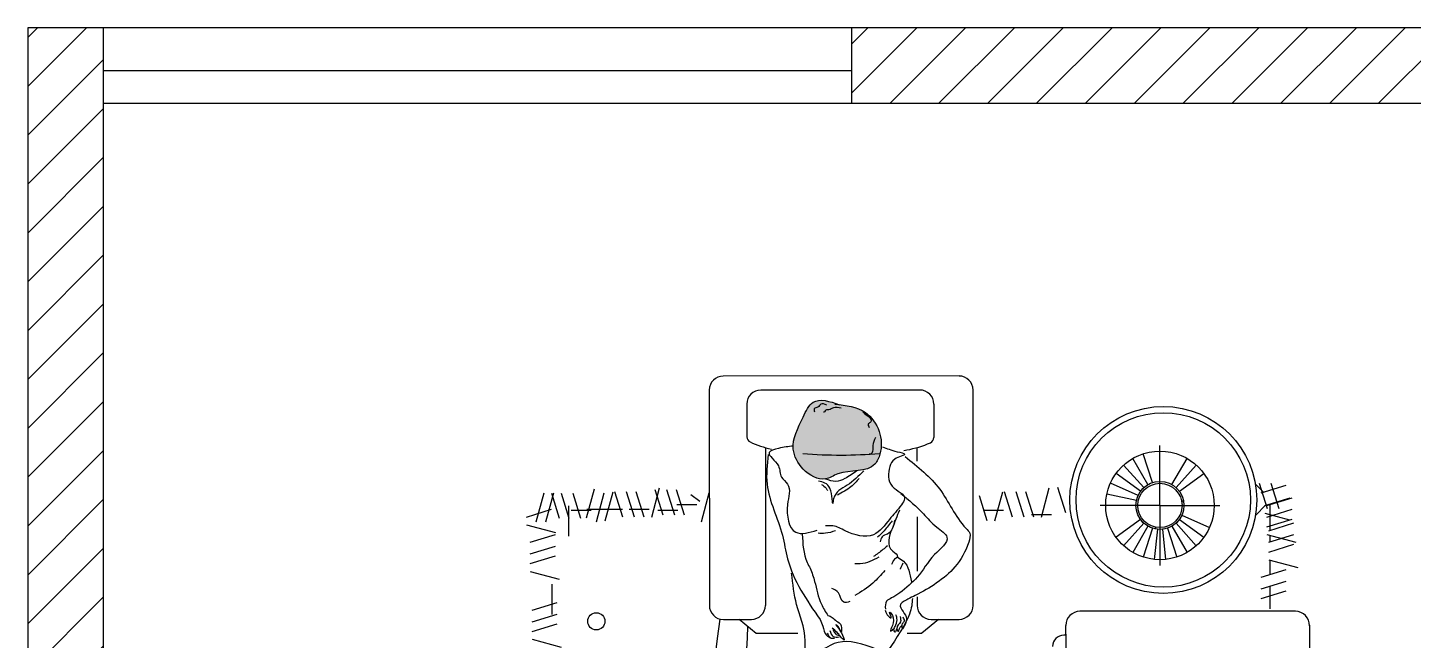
# Model space of a CAD drawing. Header units: millimetres. Extents: x -627 to 20370, y 1538 to 15679.
# Drawn here: x 18269.3 to 18689.7, y 10703.2 to 10888.9 of the extents above; entities that cross this region are included whole.
import ezdxf

# ---------------------------------------------------------------- set-up
doc = ezdxf.new("R2010")
doc.units = ezdxf.units.MM
for name, color, linetype in [('3', 3, 'Continuous'), ('8', 8, 'Continuous'), ('平面布置', 7, 'Continuous')]:
    doc.layers.add(name, color=color, linetype=linetype)
doc.layers.add('blue', color=160, linetype='Continuous', lineweight=5)
doc.layers.add('new', color=3, linetype='Continuous', lineweight=30)

# ---------------------------------------------------------------- blocks, each defined once
blk = doc.blocks.new('salon2')
at = {"layer": '3', "ltscale": 3}
h = blk.add_hatch(color=252, dxfattribs=at)
edge = h.paths.add_edge_path()
edge.add_spline(control_points=[(0.9728, -0.1242), (0.944, -0.1208), (0.892, -0.1118), (0.8453, -0.0451), (0.8427, 0.0148), (0.8746, 0.0867), (0.9566, 0.0684), (1.0236, 0.1135), (1.0872, 0.0773), (1.1269, 0), (1.0894, -0.0691), (1.0531, -0.1502), (1.0029, -0.1341), (0.9728, -0.1242)], knot_values=[11.171972, 11.171972, 11.171972, 11.171972, 83.935274, 146.390702, 207.043537, 236.474222, 338.687878, 374.142978, 438.985032, 497.846364, 587.349285, 634.808067, 704.959464, 704.959464, 704.959464, 704.959464], degree=3, periodic=0)
at = {"layer": '3', "color": 7}
for p, q in [((-0.4536, 0.5444), (-0.4534, 2.4188)), ((0.2852, 0.5719), (0.2852, 0.6283)), ((0.2854, 0.5761), (0.2854, 0.5454)), ((0.2854, 0.5751), (0.2919, 0.5751)), ((-0.4109, 0.5026), (0.2429, 0.5029)), ((-0.0225, 0.2509), (-0.0509, 0.3384)), ((-0.0076, 0.2541), (-0.0172, 0.3455)), ((0, 0.1817), (0, 0.3635)), ((0.0076, 0.2541), (0.0172, 0.3455)), ((0.0225, 0.2509), (0.0509, 0.3384)), ((-0.0487, 0.2358), (-0.1102, 0.3041)), ((-0.0364, 0.2448), (-0.0824, 0.3244)), ((0.0364, 0.2448), (0.0824, 0.3244)), ((0.0487, 0.2358), (0.1102, 0.3041)), ((-0.0589, 0.2245), (-0.1332, 0.2785)), ((0.0163, 0.2527), (0.0116, 0.2479)), ((0.0589, 0.2245), (0.1332, 0.2785)), ((-0.0665, 0.2113), (-0.1505, 0.2487)), ((0, 0.1817), (-0.1817, 0.1817)), ((-0.0662, 0.1702), (-0.0709, 0.1655)), ((0, 0.1817), (0, 0)), ((0, 0.1817), (0.1817, 0.1817)), ((1.3962, 0.1694), (1.4227, 0.15)), ((-0.0589, 0.1389), (-0.1332, 0.0849)), ((-0.0487, 0.1276), (-0.1102, 0.0593)), ((0.0487, 0.1276), (0.1102, 0.0593)), ((0.0589, 0.1389), (0.1332, 0.0849)), ((0.0665, 0.1521), (0.1505, 0.1147)), ((0.0712, 0.1666), (0.1611, 0.1475)), ((-0.0364, 0.1187), (-0.0824, 0.0391)), ((0.0225, 0.1125), (0.0509, 0.0251)), ((0.0364, 0.1187), (0.0824, 0.0391))]:
    blk.add_line(p, q, dxfattribs=at)
for centre, radius in [((-0.0101, 0.1651), 0.2835), ((0, 0.1817), 0.1647), ((0, 0.1817), 0.0728), ((0, 0.1817), 0.0672)]:
    blk.add_circle(centre, radius, dxfattribs=at)
for centre, radius, start, end in [((0.2919, 0.6091), 0.034, 270.0228, 0.0228), ((-0.4107, 0.5456), 0.0429, 178.4457, 269.7882), ((0.2429, 0.5454), 0.0425, 270.0228, 0.0228)]:
    blk.add_arc(centre, radius, start, end, dxfattribs=at)
at = {"layer": '3', "color": 252, "ltscale": 3}
for points, knots in [([(0.7511, 0.464, 0.6857), (0.752, 0.4783, 0.6857), (0.756, 0.5408, 0.6857), (0.8805, 0.6918, 0.6857), (0.8165, 0.6308, 0.6857), (0.9347, 0.5892, 0.6857), (0.9903, 0.5914, 0.6857), (1.0802, 0.6644, 0.6857), (1.071, 0.5598, 0.6857), (1.1059, 0.492, 0.6857), (1.1139, 0.42, 0.6857), (1.1176, 0.3872, 0.6857)], [0, 0, 0, 0, 42.167956, 184.846032, 188.510605, 261.118314, 357.582537, 412.070511, 453.838275, 554.467695, 638.871943, 638.871943, 638.871943, 638.871943]), ([(0.9831, 0.5438, 0.6857), (0.978, 0.5501, 0.6857), (0.9689, 0.5614, 0.6857), (0.9522, 0.5985, 0.6857), (0.9706, 0.5778, 0.6857), (0.9794, 0.5661, 0.6857), (0.989, 0.5583, 0.6857), (0.9943, 0.554, 0.6857)], [0, 0, 0, 0, 25.892768, 46.183307, 59.392839, 73.451861, 90.844376, 90.844376, 90.844376, 90.844376]), ([(0.7647, 0.466, 0.6857), (0.7696, 0.4686, 0.6857), (0.7776, 0.4728, 0.6857), (0.7926, 0.4846, 0.6857), (0.7782, 0.5047, 0.6857), (0.7635, 0.5275, 0.6857), (0.7745, 0.5454, 0.6857), (0.7807, 0.5556, 0.6857)], [0, 0, 0, 0, 14.897426, 24.638003, 44.249327, 65.81281, 94.158391, 94.158391, 94.158391, 94.158391]), ([(0.7807, 0.5556, 0.6857), (0.782, 0.5501, 0.6857), (0.784, 0.5412, 0.6857), (0.7725, 0.5317, 0.6857), (0.7769, 0.5244, 0.6857), (0.7794, 0.5203, 0.6857)], [0, 0, 0, 0, 13.770952, 22.047872, 32.93541, 32.93541, 32.93541, 32.93541]), ([(0.7886, 0.519, 0.6857), (0.7871, 0.5246, 0.6857), (0.7834, 0.5384, 0.6857), (0.8026, 0.5479, 0.6857), (0.7931, 0.5682, 0.6857), (0.7901, 0.5518, 0.6857), (0.7851, 0.5472, 0.6857), (0.7823, 0.5446, 0.6857)], [0, 0, 0, 0, 13.81853, 34.349896, 42.048978, 50.626809, 61.603847, 61.603847, 61.603847, 61.603847]), ([(0.8332, 0.4989, 0.6857), (0.8322, 0.5034, 0.6857), (0.8303, 0.5123, 0.6857), (0.8086, 0.5314, 0.6857), (0.8272, 0.4948, 0.6857), (0.7948, 0.5314, 0.6857), (0.8268, 0.5698, 0.6857), (0.8086, 0.5579, 0.6857), (0.8017, 0.5474, 0.6857), (0.7957, 0.5304, 0.6857), (0.7993, 0.5184, 0.6857), (0.8009, 0.5132, 0.6857)], [0, 0, 0, 0, 13.622009, 27.045047, 42.301032, 59.74223, 94.71225, 98.491569, 110.440566, 128.701216, 142.844466, 142.844466, 142.844466, 142.844466]), ([(0.7997, 0.5574, 0.6857), (0.8007, 0.5617, 0.6857), (0.8028, 0.5707, 0.6857), (0.8089, 0.5572, 0.6857), (0.8055, 0.5537, 0.6857), (0.8045, 0.5526, 0.6857)], [0, 0, 0, 0, 7.980072, 16.932683, 20.710806, 20.710806, 20.710806, 20.710806]), ([(1.0072, 0.5157, 0.6857), (1.0027, 0.5172, 0.6857), (0.9927, 0.5205, 0.6857), (0.9816, 0.5345, 0.6857), (0.9632, 0.5411, 0.6857), (0.9669, 0.5767, 0.6857), (0.9721, 0.5534, 0.6857), (0.9779, 0.5469, 0.6857), (0.9814, 0.5448, 0.6857), (0.9831, 0.5438, 0.6857)], [0, 0, 0, 0, 12.228513, 27.193094, 45.006155, 62.152179, 75.922416, 81.425571, 86.507745, 86.507745, 86.507745, 86.507745]), ([(1.001, 0.5606, 0.6857), (0.9987, 0.5684, 0.6857), (0.9943, 0.5828, 0.6857), (0.9797, 0.5811, 0.6857), (0.973, 0.5803, 0.6857)], [0, 0, 0, 0, 18.54008, 34.34859, 34.34859, 34.34859, 34.34859]), ([(0.9923, 0.5551, 0.6857), (0.9911, 0.56, 0.6857), (0.9892, 0.5671, 0.6857), (0.9837, 0.5719, 0.6857), (0.982, 0.5735, 0.6857)], [0, 0, 0, 0, 12.899473, 18.839157, 18.839157, 18.839157, 18.839157]), ([(1.0096, 0.5693, 0.6857), (1.0062, 0.5758, 0.6857), (1.0009, 0.5856, 0.6857), (0.9905, 0.5843, 0.6857), (0.987, 0.5839, 0.6857)], [0, 0, 0, 0, 16.968689, 25.728505, 25.728505, 25.728505, 25.728505]), ([(1.031, 0.528, 0.6857), (1.028, 0.5344, 0.6857), (1.0209, 0.5497, 0.6857), (1.0174, 0.5751, 0.6857), (1.0024, 0.5816, 0.6857), (0.997, 0.5839, 0.6857)], [0, 0, 0, 0, 18.740722, 44.970985, 59.745283, 59.745283, 59.745283, 59.745283]), ([(1.0851, 0.2691, 0.6857), (1.0837, 0.2988, 0.6857), (1.0819, 0.3353, 0.6857), (1.0573, 0.3787, 0.6857), (1.0442, 0.4215, 0.6857), (1.0346, 0.4727, 0.6857), (1.0144, 0.5044, 0.6857), (1.0072, 0.5157, 0.6857)], [0, 0, 0, 0, 76.228588, 93.60718, 130.36676, 193.495034, 228.582316, 228.582316, 228.582316, 228.582316]), ([(1.1887, 0.0275, 0.6857), (1.1919, 0.0577, 0.6857), (1.2009, 0.1424, 0.6857), (1.1466, 0.242, 0.6857), (1.1264, 0.3898, 0.6857), (1.0716, 0.4692, 0.6857), (1.031, 0.528, 0.6857)], [0, 0, 0, 0, 78.836785, 220.670789, 284.620897, 468.343596, 468.343596, 468.343596, 468.343596]), ([(0.7734, 0.0336, 0.6857), (0.7347, 0.0642, 0.6857), (0.658, 0.125, 0.6857), (0.6205, 0.2207, 0.6857), (0.5723, 0.2673, 0.6857), (0.5859, 0.3146, 0.6857), (0.6273, 0.3891, 0.6857), (0.7057, 0.4369, 0.6857), (0.7573, 0.4623, 0.6857), (0.7647, 0.466, 0.6857)], [0, 0, 0, 0, 126.89883, 252.166699, 268.447012, 291.91585, 367.798424, 497.771558, 519.675303, 519.675303, 519.675303, 519.675303]), ([(0.7896, 0.4471, 0.6857), (0.7974, 0.4525, 0.6857), (0.81, 0.4611, 0.6857), (0.8343, 0.4713, 0.6857), (0.8335, 0.4873, 0.6857), (0.8331, 0.4968, 0.6857)], [0, 0, 0, 0, 25.616728, 40.995926, 63.070156, 63.070156, 63.070156, 63.070156]), ([(0.9413, 0.4735, 0.6857), (0.9481, 0.4754, 0.6857), (0.9668, 0.4808, 0.6857), (0.9703, 0.4449, 0.6857), (0.988, 0.4368, 0.6857), (0.9957, 0.4333, 0.6857)], [0, 0, 0, 0, 15.981012, 44.422669, 65.960047, 65.960047, 65.960047, 65.960047]), ([(0.7858, 0.1452, 0.6857), (0.7619, 0.1654, 0.6857), (0.7232, 0.1981, 0.6857), (0.685, 0.2447, 0.6857), (0.626, 0.2819, 0.6857), (0.698, 0.3376, 0.6857), (0.728, 0.3979, 0.6857), (0.7703, 0.4317, 0.6857), (0.7896, 0.4471, 0.6857)], [0, 0, 0, 0, 80.80909, 130.775511, 169.211303, 225.758914, 301.315819, 364.276194, 364.276194, 364.276194, 364.276194]), ([(0.8347, 0.379, 0.6857), (0.8463, 0.3923, 0.6857), (0.8724, 0.4224, 0.6857), (0.9063, 0.4436, 0.6857), (0.9252, 0.4554, 0.6857)], [0, 0, 0, 0, 46.172455, 104.424665, 104.424665, 104.424665, 104.424665]), ([(0.7965, 0.3388, 0.6857), (0.79, 0.3425, 0.6857), (0.7637, 0.3575, 0.6857), (0.7583, 0.3892, 0.6857), (0.7542, 0.4132, 0.6857)], [0, 0, 0, 0, 19.085058, 77.715078, 77.715078, 77.715078, 77.715078]), ([(0.7904, 0.196, 0.6857), (0.7975, 0.214, 0.6857), (0.8126, 0.2521, 0.6857), (0.835, 0.31, 0.6857), (0.7904, 0.3338, 0.6857), (0.8044, 0.3437, 0.6857), (0.8102, 0.3515, 0.6857), (0.8133, 0.3582, 0.6857), (0.8146, 0.3609, 0.6857)], [0, 0, 0, 0, 53.059535, 113.04795, 131.800676, 139.285566, 150.580969, 158.469393, 158.469393, 158.469393, 158.469393]), ([(0.8267, 0.3046, 0.6857), (0.8359, 0.3121, 0.6857), (0.8497, 0.3233, 0.6857), (0.8642, 0.3335, 0.6857), (0.8689, 0.3368, 0.6857)], [0, 0, 0, 0, 31.413427, 46.591217, 46.591217, 46.591217, 46.591217]), ([(0.8528, 0.3388, 0.6857), (0.8711, 0.3481, 0.6857), (0.8944, 0.36, 0.6857), (0.9198, 0.3591, 0.6857), (0.9252, 0.3589, 0.6857)], [0, 0, 0, 0, 52.46729, 66.585747, 66.585747, 66.585747, 66.585747]), ([(0.8413, 0.0041, 0.6857), (0.8289, 0.009, 0.6857), (0.8101, 0.0165, 0.6857), (0.759, 0.0271, 0.6857), (0.8095, 0.0373, 0.6857), (0.8246, 0.0727, 0.6857), (0.8284, 0.1284, 0.6857), (0.7631, 0.1502, 0.6857), (0.7927, 0.192, 0.6857), (0.8221, 0.2241, 0.6857), (0.8686, 0.2885, 0.6857), (0.9426, 0.2676, 0.6857), (0.9858, 0.2418, 0.6857), (1.0071, 0.2433, 0.6857), (1.0148, 0.2438, 0.6857)], [0, 0, 0, 0, 40.880348, 61.700866, 91.143691, 114.873082, 167.923204, 214.466852, 232.950995, 283.095365, 341.741032, 417.680752, 453.135852, 472.889302, 472.889302, 472.889302, 472.889302]), ([(0.8045, 0.2262, 0.6857), (0.8085, 0.2436, 0.6857), (0.814, 0.2677, 0.6857), (0.8453, 0.2738, 0.6857), (0.8477, 0.2864, 0.6857), (0.8488, 0.2925, 0.6857)], [0, 0, 0, 0, 41.814842, 57.597678, 72.667081, 72.667081, 72.667081, 72.667081]), ([(0.8126, 0.2282, 0.6857), (0.8203, 0.2385, 0.6857), (0.8338, 0.2565, 0.6857), (0.85, 0.2719, 0.6857), (0.8568, 0.2785, 0.6857)], [0, 0, 0, 0, 33.886621, 58.836239, 58.836239, 58.836239, 58.836239]), ([(0.9847, 0.2588, 0.6857), (0.9946, 0.2621, 0.6857), (1.0118, 0.2676, 0.6857), (1.0297, 0.2667, 0.6857), (1.0373, 0.2663, 0.6857)], [0, 0, 0, 0, 27.147531, 46.900981, 46.900981, 46.900981, 46.900981]), ([(1.1131, 0.0018, 0.6857), (1.1267, 0.0034, 0.6857), (1.1495, 0.0059, 0.6857), (1.2046, 0.0215, 0.6857), (1.1489, 0.0559, 0.6857), (1.1554, 0.0958, 0.6857), (1.115, 0.1234, 0.6857), (1.1387, 0.1857, 0.6857), (1.1214, 0.2808, 0.6857), (1.0644, 0.2639, 0.6857), (1.0399, 0.2567, 0.6857)], [0, 0, 0, 0, 39.625932, 66.399645, 109.367011, 140.345835, 165.401676, 219.739472, 296.252236, 353.603905, 353.603905, 353.603905, 353.603905]), ([(0.8985, 0.077, 0.6857), (0.9143, 0.0926, 0.6857), (0.9438, 0.1219, 0.6857), (0.9892, 0.1414, 0.6857), (0.9939, 0.1936, 0.6857), (0.9931, 0.1174, 0.6857), (1.0221, 0.111, 0.6857), (1.0356, 0.108, 0.6857)], [0, 0, 0, 0, 58.393088, 109.526114, 121.740606, 162.697201, 197.973392, 197.973392, 197.973392, 197.973392]), ([(0.9123, 0.0999, 0.6857), (0.9203, 0.1087, 0.6857), (0.9392, 0.1296, 0.6857), (0.9643, 0.1427, 0.6857), (0.9787, 0.1502, 0.6857)], [0, 0, 0, 0, 31.248067, 73.627741, 73.627741, 73.627741, 73.627741]), ([(1.0268, 0.1182, 0.6857), (1.0218, 0.1216, 0.6857), (1.0145, 0.1266, 0.6857), (1.0099, 0.1341, 0.6857), (1.0085, 0.1365, 0.6857)], [0, 0, 0, 0, 15.689416, 22.930946, 22.930946, 22.930946, 22.930946]), ([(0.9861, -0.1257, 0.6857), (0.9528, -0.122, 0.6857), (0.8947, -0.1156, 0.6857), (0.8453, -0.0451, 0.6857), (0.8427, 0.0148, 0.6857), (0.8746, 0.0867, 0.6857), (0.9566, 0.0684, 0.6857), (1.0236, 0.1135, 0.6857), (1.0872, 0.0773, 0.6857), (1.1269, 0, 0.6857), (1.0894, -0.0691, 0.6857), (1.053, -0.1506, 0.6857), (1.0021, -0.1339, 0.6857), (0.9717, -0.1238, 0.6857)], [0, 0, 0, 0, 83.935274, 146.390702, 207.043537, 236.474222, 338.687878, 374.142978, 438.985032, 497.846364, 587.349285, 634.808067, 705.826625, 705.826625, 705.826625, 705.826625]), ([(0.9192, 0.077, 0.6857), (0.9311, 0.0853, 0.6857), (0.9506, 0.099, 0.6857), (0.9845, 0.1129, 0.6857), (1.0039, 0.1055, 0.6857), (1.0142, 0.1017, 0.6857)], [0, 0, 0, 0, 38.642267, 63.395223, 91.234873, 91.234873, 91.234873, 91.234873]), ([(0.8634, -0.0244, 0.6857), (0.8671, -0.0166, 0.6857), (0.874, -0.0018, 0.6857), (0.8686, 0.0191, 0.6857), (0.8778, 0.0264, 0.6857), (0.8807, 0.0261, 0.6857), (0.8818, 0.026, 0.6857)], [0, 0, 0, 0, 22.483571, 42.779574, 47.617419, 50.301561, 50.301561, 50.301561, 50.301561]), ([(0.9017, -0.1024, 0.6857), (0.8973, -0.098, 0.6857), (0.8901, -0.0908, 0.6857), (0.878, -0.0844, 0.6857), (0.874, -0.0705, 0.6857), (0.8885, -0.0666, 0.6857), (0.8841, -0.059, 0.6857), (0.8818, -0.055, 0.6857)], [0, 0, 0, 0, 16.156044, 26.634965, 36.11877, 44.709969, 54.474279, 54.474279, 54.474279, 54.474279]), ([(0.9675, -0.1131, 0.6857), (0.9755, -0.1151, 0.6857), (0.9887, -0.1185, 0.6857), (1.0016, -0.1071, 0.6857), (1.0134, -0.109, 0.6857), (1.0168, -0.1025, 0.6857), (1.0199, -0.1013, 0.6857), (1.021, -0.1009, 0.6857)], [0, 0, 0, 0, 20.1757, 33.392446, 41.555809, 47.247785, 50.24837, 50.24837, 50.24837, 50.24837]), ([(1.0103, -0.1223, 0.6857), (1.0172, -0.1253, 0.6857), (1.029, -0.1303, 0.6857), (1.0356, -0.1141, 0.6857), (1.0509, -0.1141, 0.6857), (1.0493, -0.106, 0.6857), (1.0485, -0.1024, 0.6857)], [0, 0, 0, 0, 16.326725, 27.710838, 37.931003, 45.977913, 45.977913, 45.977913, 45.977913])]:
    blk.add_open_spline(points, degree=3, knots=knots, dxfattribs=at)
for points in [[(0.982, 0.5735, 0.6857), (0.9784, 0.5744, 0.6857), (0.9748, 0.5753, 0.6857), (0.9712, 0.5762, 0.6857)], [(0.7804, 0.3569, 0.6857), (0.7831, 0.3629, 0.6857), (0.7858, 0.3689, 0.6857), (0.7884, 0.375, 0.6857)]]:
    blk.add_open_spline(points, degree=3, dxfattribs=at)
at = {"layer": '8', "color": 252}
for p, q in [((0.8083, 0.5537, 0.6857), (0.8083, 0.5537, 0.6857)), ((0.9712, 0.5808, 0.6857), (0.9712, 0.5808, 0.6857)), ((0.9712, 0.5537, 0.6857), (0.9712, 0.5537, 0.6857)), ((0.9984, 0.5673, 0.6857), (0.9984, 0.5673, 0.6857))]:
    blk.add_line(p, q, dxfattribs=at)
at = {"layer": '平面布置', "color": 252}
for p, q in [((1.9046, 0.5877), (1.8164, 0.6112)), ((1.9046, 0.5642), (1.8282, 0.5406)), ((1.9046, 0.5347), (1.8282, 0.5112)), ((1.8436, 0.5126, 1.3714), (1.8436, 0.4201, 1.3714)), ((-0.3066, 0.4641), (-0.3831, 0.4406)), ((-0.3342, 0.495), (-0.3342, 0.4263)), ((1.9046, 0.4994), (1.8282, 0.4759)), ((-0.3066, 0.4347), (-0.3831, 0.4112)), ((-0.3066, 0.3994), (-0.3831, 0.3759)), ((-0.3342, 0.391), (-0.3342, 0.3476)), ((1.9105, 0.3818), (1.8223, 0.4053)), ((-0.3302, 0.3465), (-0.4184, 0.37)), ((1.9105, 0.3583), (1.834, 0.3347)), ((-0.3302, 0.323), (-0.4066, 0.2994)), ((1.9105, 0.3288), (1.834, 0.3053)), ((-0.3243, 0.27), (-0.4125, 0.2935)), ((-0.3302, 0.2935), (-0.4066, 0.27)), ((-0.3302, 0.2583), (-0.4066, 0.2347)), ((-0.3342, 0.2923), (-0.3342, 0.2727)), ((-0.3342, 0.257), (-0.3342, 0.1769)), ((1.7936, 0.2752, 1.3714), (1.7936, 0.1827, 1.3714)), ((1.9105, 0.2935), (1.834, 0.27)), ((1.9222, 0.2406), (1.834, 0.2641)), ((-0.3243, 0.2465), (-0.4007, 0.223)), ((-0.3243, 0.2171), (-0.4007, 0.1935)), ((-0.3184, 0.2053), (-0.3932, 0.2253)), ((-0.2897, 0.2118), (-0.3215, 0.1801)), ((0.3295, 0.2107, 0.6857), (0.3902, 0.2107, 0.6857)), ((0.3594, 0.2169), (0.3359, 0.1288)), ((0.383, 0.2169), (0.4065, 0.1405)), ((0.4124, 0.2169), (0.4359, 0.1405)), ((0.4477, 0.2169), (0.4712, 0.1405)), ((0.5006, 0.2287), (0.4771, 0.1405)), ((0.5242, 0.2287), (0.5477, 0.1523)), ((1.3688, 0.1441), (1.3923, 0.2323)), ((1.4428, 0.2111), (1.4663, 0.1346)), ((1.4722, 0.2111), (1.4957, 0.1346)), ((1.5075, 0.2111), (1.531, 0.1346)), ((1.5415, 0.2169), (1.518, 0.1288)), ((1.565, 0.2169), (1.5886, 0.1405)), ((1.5944, 0.2169), (1.618, 0.1405)), ((1.6297, 0.2169), (1.6533, 0.1405)), ((1.6827, 0.2287), (1.6591, 0.1405)), ((1.6873, 0.1441), (1.7108, 0.2323)), ((1.7167, 0.1323), (1.7403, 0.2205)), ((1.7814, 0.1441), (1.7579, 0.2205)), ((1.8167, 0.1441), (1.7932, 0.2205)), ((1.8461, 0.1441), (1.8226, 0.2205)), ((1.8401, 0.1441), (1.8637, 0.2322)), ((1.9222, 0.2171), (1.8458, 0.1935)), ((1.8695, 0.1441), (1.8931, 0.2322)), ((-0.3243, 0.1818), (-0.4007, 0.1582)), ((-0.3184, 0.1818), (-0.3948, 0.1582)), ((-0.3366, 0.1146), (-0.3602, 0.1911)), ((-0.3013, 0.1146), (-0.3249, 0.1911)), ((0.3105, 0.1264), (0.2869, 0.2028)), ((0.4745, 0.1973, 0.6857), (0.5352, 0.1973, 0.6857)), ((1.405, 0.1804, 0.6857), (1.4657, 0.1804, 0.6857)), ((1.4623, 0.1973, 0.6857), (1.523, 0.1973, 0.6857)), ((1.5499, 0.1939, 0.6857), (1.6106, 0.1939, 0.6857)), ((1.6309, 0.1939, 0.6857), (1.6915, 0.1939, 0.6857)), ((1.6781, 0.1939, 0.6857), (1.7387, 0.1939, 0.6857)), ((1.7252, 0.1973, 0.6857), (1.7859, 0.1973, 0.6857)), ((-0.3066, 0.1436), (-0.3831, 0.1201))]:
    blk.add_line(p, q, dxfattribs=at)
at = {"layer": '平面布置', "color": 7}
for p, q in [((0.672, 0.5273), (0.7223, 0.5689)), ((0.7667, 0.5689), (0.7223, 0.5689)), ((1.2251, 0.5691), (1.0983, 0.569)), ((1.2762, 0.5269), (1.2251, 0.5691)), ((0.6944, 0.5273), (0.6093, 0.5273)), ((1.3245, 0.5276), (1.2394, 0.5275)), ((0.5668, 0.4847), (0.5671, -0.1683)), ((0.7369, 0.4589), (0.7369, 0.4848)), ((1.1971, 0.0064), (1.1969, 0.485)), ((1.3673, -0.168), (1.367, 0.4851)), ((0.737, 0.2162), (0.7369, 0.3814)), ((0.7371, 0.0063), (0.7371, 0.0477)), ((0.6861, -0.1258), (0.686, -0.0241)), ((1.2535, -0.1255), (1.2534, -0.0264)), ((0.7286, -0.1683), (1.2109, -0.1681)), ((0.6096, -0.2109), (1.3248, -0.2106))]:
    blk.add_line(p, q, dxfattribs=at)
at = {"layer": '平面布置', "color": 253}
blk.add_line((-0.3138, 0.1415), (-0.2895, 0.1172), dxfattribs=at)
at = {"layer": '平面布置', "color": 252}
blk.add_circle((1.71, 0.5332), 0.026, dxfattribs=at)
at = {"layer": '平面布置', "color": 253}
blk.add_circle((-0.0101, 0.1651), 0.2646, dxfattribs=at)
at = {"layer": '平面布置', "color": 252}
for centre, radius, start, end in [((-3.614, 1.2426), 5.0005, 351.7639, 13.5399), ((-6.4879, 0.9078), 7.7475, 357.33463, 1.51542)]:
    blk.add_arc(centre, radius, start, end, dxfattribs=at)
at = {"layer": '平面布置', "color": 7}
for centre, radius, start, end in [((0.6093, 0.4848), 0.0425, 90.0228, 180.0228), ((0.6944, 0.4848), 0.0425, 0.0228, 90.0228), ((1.2395, 0.485), 0.0425, 90.0228, 180.0228), ((1.3245, 0.485), 0.0425, 0.0228, 90.0228), ((0.8269, -0.3056), 0.3246, 100.5374, 113.7374), ((0.911, -0.7578), 0.7845, 99.8363, 100.5374), ((0.9676, -1.49), 1.5189, 90.0228, 94.419), ((0.9676, -1.49), 1.5189, 85.6266, 90.0228), ((1.1073, -0.3055), 0.3246, 65.1817, 77.2735), ((0.703, -0.0241), 0.017, 113.7374, 180.0228), ((1.2364, -0.0264), 0.017, 0.0228, 65.1817), ((0.7286, -0.1258), 0.0425, 180.0228, 270.0228), ((1.2109, -0.1256), 0.0425, 270.0228, 0.0228), ((1.3248, -0.168), 0.0425, 270.0228, 0.0228), ((0.6096, -0.1683), 0.0425, 180.0228, 270.0228)]:
    blk.add_arc(centre, radius, start, end, dxfattribs=at)

msp = doc.modelspace()

# ---------------------------------------------------------------- hatches: boundary and pattern name
at = {"layer": 'blue'}
h = msp.add_hatch(dxfattribs=at)
h.set_pattern_fill('ANSI31', color=256, scale=3.3)
h.set_pattern_definition([(45, (7621.721, -161.74), (-7.408711, 7.408711), [])])
h.paths.add_polyline_path([(18562.99, 10173.75), (18519.31, 10173.75), (18519.31, 9946.97), (18519.31, 9868.97), (18519.31, 9847.99), (18542.31, 9847.99), (18542.31, 10052.75), (18678.99, 10052.75), (18678.99, 10100.75), (18562.99, 10100.75)])
h.paths.add_polyline_path([(18820.34, 10304.95), (18820.34, 10315.95), (18535.34, 10315.95), (18519.31, 10315.95), (18519.31, 10247.75), (18562.99, 10247.75), (18562.99, 10266.75), (18774.99, 10266.75), (18774.99, 10100.75), (18734.99, 10100.75), (18734.99, 10052.75), (18746.99, 10052.75), (18746.99, 10051.75), (18757.73, 10051.75), (18757.63, 10056.74), (18821.62, 10057.96), (18820.34, 10124.95)])
h.paths.add_polyline_path([(18662.31, 10052.75), (18652.31, 10052.75), (18652.31, 9955.99), (18662.31, 9955.99)], flags=17)
h.paths.add_polyline_path([(18662.31, 9875.99), (18652.31, 9875.99), (18652.31, 9785.99), (18542.31, 9785.99), (18542.31, 9775.99), (18662.31, 9775.99)])
h.paths.add_polyline_path([(18821.62, 10057.96), (18811.62, 10057.77), (18811.62, 9875.99), (18751.62, 9875.99), (18751.62, 9865.99), (18800.31, 9865.99), (18821.62, 9865.99)])
h.paths.add_polyline_path([(18876.5, 9775.95), (18826.01, 9775.95), (18800.31, 9775.99), (18800.31, 9665.97), (18731.62, 9665.97), (18731.62, 9642.97), (18826.01, 9642.97), (18826.01, 9759.95), (18876.5, 9759.95)])
h.paths.add_polyline_path([(18671.62, 9665.97), (18542.31, 9665.97), (18542.31, 9785.99), (18519.31, 9785.99), (18519.31, 9757.27), (18519.31, 9642.97), (18530, 9642.97), (18671.62, 9642.97)])
h.paths.add_polyline_path([(19040.01, 9775.95), (19017.01, 9775.95), (18966.51, 9775.95), (18966.51, 9775.95), (18966.5, 9759.95), (19017.01, 9759.95), (19017.01, 9645.95), (19040.01, 9645.95), (19120.01, 9645.95), (19120.01, 9668.95), (19040.01, 9668.95)])
h.paths.add_polyline_path([(19028.51, 9959.95), (19017.01, 9959.95), (19017.01, 9775.95), (19028.51, 9775.95)])
h.paths.add_polyline_path([(19042.01, 9981.95), (19017.01, 9981.95), (19017.01, 9959.95), (19028.51, 9959.95), (19042.01, 9959.95)])
h.paths.add_polyline_path([(19042.01, 10303.95), (19017.01, 10303.95), (19017.01, 10275.95), (19042.01, 10275.95)])
h.paths.add_polyline_path([(19399.01, 10089.95), (19349.01, 10089.95), (19349.01, 10069.95), (19375.01, 10069.95), (19375.01, 9860.95), (19399.01, 9860.95)])
h.paths.add_polyline_path([(19399.01, 9747.95), (19375.01, 9747.95), (19375.01, 9668.95), (19259.01, 9668.95), (19259.01, 9645.95), (19386.01, 9645.95), (19399.01, 9645.95)])
h.paths.add_polyline_path([(19199.01, 9668.95), (19180.01, 9668.95), (19180.01, 9645.95), (19199.01, 9645.95)])
h.paths.add_polyline_path([(19399.01, 10736.95), (19376.01, 10736.95), (19376.01, 10303.95), (19349.01, 10303.95), (19349.01, 10283.95), (19399.01, 10283.95)])
h.paths.add_polyline_path([(19366.01, 10761.95), (19309.01, 10761.95), (19286.01, 10761.95), (19286.01, 10736.95), (19366.01, 10736.95)])
h.paths.add_polyline_path([(19399.01, 10761.95), (19366.01, 10761.95), (19366.01, 10736.95), (19399.01, 10736.95)])
h.paths.add_polyline_path([(18787.01, 10761.95), (18787.01, 10768.95), (18760.34, 10768.95), (18760.34, 10736.95), (18781.01, 10736.95), (18787.01, 10736.95)])
h.paths.add_polyline_path([(18787.01, 10815.95), (18787.01, 10888.95), (18760.34, 10888.95), (18760.34, 10815.95), (18760.34, 10768.95), (18787.01, 10768.95)])
h.paths.add_polyline_path([(18760.34, 10888.95), (18519.31, 10888.95), (18519.31, 10865.95), (18760.34, 10865.95)])
h.paths.add_polyline_path([(18292.34, 10489.95), (18269.34, 10489.95), (18269.34, 10315.95), (18269.34, 10292.95), (18292.34, 10292.95), (18292.34, 10315.95)])
h.paths.add_polyline_path([(18292.34, 10888.95), (18269.34, 10888.95), (18269.34, 10489.95), (18292.34, 10489.95), (18292.34, 10512.95)])

# ---------------------------------------------------------------- linework, layer by layer
msp.add_line((18292.34, 10512.95), (18292.34, 10888.95))
msp.add_lwpolyline([(18292.34, 10888.95), (18292.34, 10888.95), (18269.34, 10888.95), (18269.34, 10489.95), (18292.34, 10489.95)])
msp.add_open_spline([(18534.79, 10726.55), (18534.52, 10725.94), (18534.26, 10725.34), (18533.99, 10724.74)], degree=3, dxfattribs=at)
at = {"layer": 'new'}
for points in [[(18760.34, 10888.95), (18292.34, 10888.95)], [(18519.31, 10865.95), (18519.31, 10888.95)], [(18292.34, 10875.95), (18519.31, 10875.95)], [(18760.34, 10865.95), (18292.34, 10865.95)]]:
    msp.add_lwpolyline(points, dxfattribs=at)

# ---------------------------------------------------------------- block references
at = {"layer": 'blue', "xscale": 100, "yscale": 100, "zscale": 100, "rotation": 180}
msp.add_blockref('salon2', (18612.83, 10762.24), dxfattribs=at)

doc.saveas('drawing.dxf')
